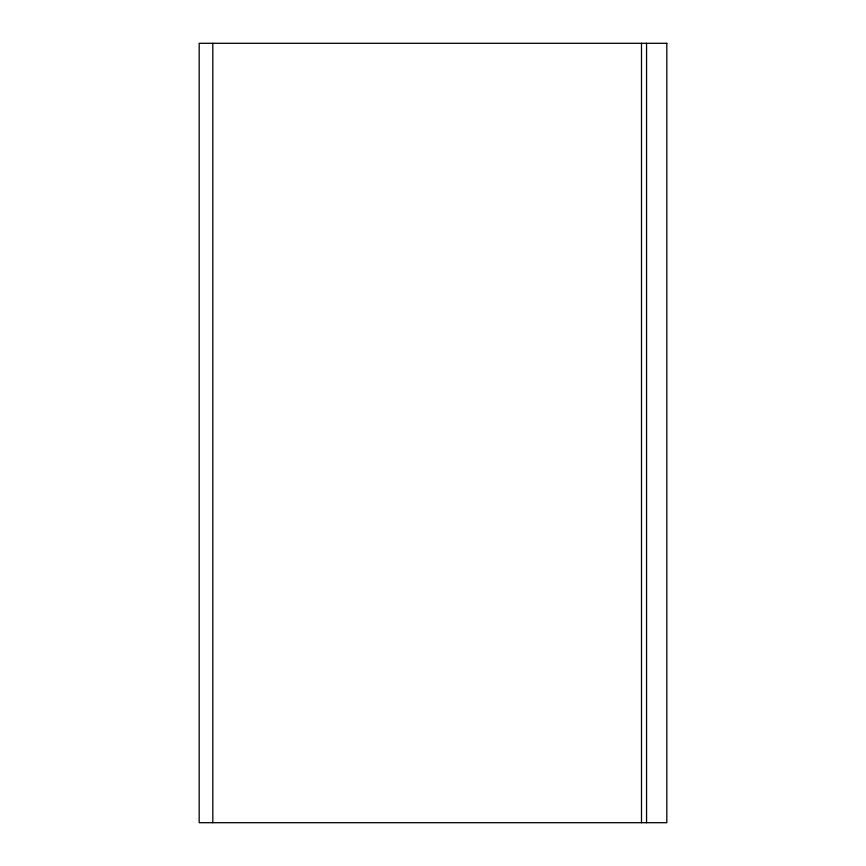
<?xml version="1.0" encoding="UTF-8"?>
<svg xmlns="http://www.w3.org/2000/svg" width="866" height="866" viewBox="0 0 866 866"><rect width="100%" height="100%" fill="white"/><g stroke="black" fill="none" stroke-linecap="round" stroke-linejoin="round"><path stroke-width="1.3" d="M646.556 43.3L646.556 822.7M641.49 43.3L641.49 822.7M212.82 43.3L212.82 822.7M666.82 43.3L199.18 43.3L199.18 822.7L666.82 822.7L666.82 43.3"/></g></svg>
